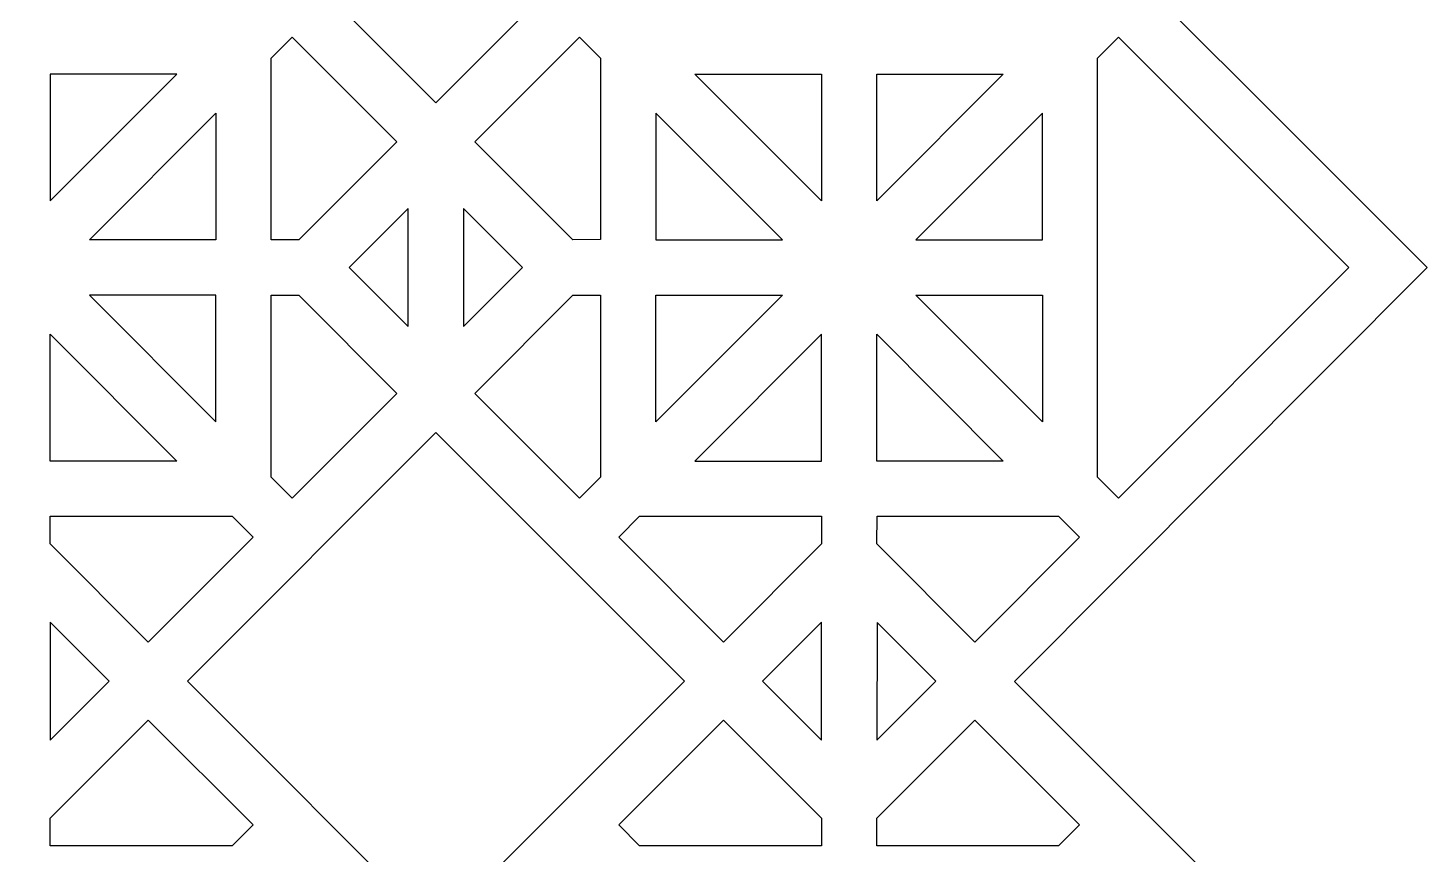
# Model space of a CAD drawing. Header units: centimetres. Extents: x -68 to 68, y -63 to 63.
# Drawn here: x -27.98 to -2.65, y -33.08 to -18.11 of the extents above; entities that cross this region are included whole.
import ezdxf

# ---------------------------------------------------------------- set-up
doc = ezdxf.new("R2010")
doc.units = ezdxf.units.CM
doc.header["$MEASUREMENT"] = 0
doc.layers.add('layer 1', color=7, linetype='Continuous')

msp = doc.modelspace()

# ---------------------------------------------------------------- linework, layer by layer
at = {"layer": 'layer 1', "color": 114}
for points, knots in [([(-13.11224, -62.84331), (-13.11224, -62.84331), (-2.64706, -52.37813), (-2.64706, -52.37813), (-2.64706, -52.37813), (-2.64706, -52.37813), (-10.12967, -44.89556), (-10.12967, -44.89556), (-10.12967, -44.89556), (-10.12967, -44.89556), (-2.64706, -37.41295), (-2.64706, -37.41295), (-2.64706, -37.41295), (-2.64706, -37.41295), (-10.11966, -29.94035), (-10.11966, -29.94035), (-10.11966, -29.94035), (-10.11966, -29.94035), (-2.64706, -22.44777), (-2.64706, -22.44777), (-2.64706, -22.44777), (-2.64706, -22.44777), (-10.12967, -14.96516), (-10.12967, -14.96516), (-10.12967, -14.96516), (-10.12967, -14.96516), (-2.64706, -7.48259), (-2.64706, -7.48259), (-2.64706, -7.48259), (-2.64706, -7.48259), (-10.12964, -0.00001), (-10.12964, -0.00001), (-10.12964, -0.00001), (-10.12964, -0.00001), (-2.64706, 7.48259), (-2.64706, 7.48259), (-2.64706, 7.48259), (-2.64706, 7.48259), (-10.12967, 14.96516), (-10.12967, 14.96516), (-10.12967, 14.96516), (-10.12967, 14.96516), (-2.64706, 22.44777), (-2.64706, 22.44777), (-2.64706, 22.44777), (-2.64706, 22.44777), (-10.11966, 29.92037), (-10.11966, 29.92037), (-10.11966, 29.92037), (-10.11966, 29.92037), (-10.12739, 29.9281), (-10.12739, 29.9281), (-10.12739, 29.9281), (-10.12739, 29.9281), (-10.12965, 29.93036), (-10.12965, 29.93036), (-10.12965, 29.93036), (-10.12965, 29.93036), (-2.64706, 37.41295), (-2.64706, 37.41295), (-2.64706, 37.41295), (-2.64706, 37.41295), (-10.12967, 44.89556), (-10.12967, 44.89556), (-10.12967, 44.89556), (-10.12967, 44.89556), (-2.64706, 52.37813), (-2.64706, 52.37813), (-2.64706, 52.37813), (-2.64706, 52.37813), (-13.11224, 62.84331), (-13.11224, 62.84331), (-13.11224, 62.84331), (-13.11224, 62.84331), (-20.59485, 55.3607), (-20.59485, 55.3607), (-20.59485, 55.3607), (-20.59485, 55.3607), (-28.07742, 62.84331), (-28.07742, 62.84331), (-28.07742, 62.84331), (-28.07742, 62.84331), (-35.56002, 55.36071), (-35.56002, 55.36071), (-35.56002, 55.36071), (-35.56002, 55.36071), (-43.0426, 62.84331), (-43.0426, 62.84331), (-43.0426, 62.84331), (-43.0426, 62.84331), (-50.52517, 55.3607), (-50.52517, 55.3607), (-50.52517, 55.3607), (-50.52517, 55.3607), (-58.00778, 62.84331), (-58.00778, 62.84331), (-58.00778, 62.84331), (-58.00778, 62.84331), (-68.47296, 52.37813), (-68.47296, 52.37813), (-68.47296, 52.37813), (-68.47296, 52.37813), (-60.99035, 44.89556), (-60.99035, 44.89556), (-60.99035, 44.89556), (-60.99035, 44.89556), (-68.47296, 37.41295), (-68.47296, 37.41295), (-68.47296, 37.41295), (-68.47296, 37.41295), (-60.99038, 29.93035), (-60.99038, 29.93035), (-60.99038, 29.93035), (-60.99038, 29.93035), (-68.47296, 22.44777), (-68.47296, 22.44777), (-68.47296, 22.44777), (-68.47296, 22.44777), (-60.99035, 14.96516), (-60.99035, 14.96516), (-60.99035, 14.96516), (-60.99035, 14.96516), (-68.47296, 7.48259), (-68.47296, 7.48259), (-68.47296, 7.48259), (-68.47296, 7.48259), (-60.99037, 0), (-60.99037, 0), (-60.99037, 0), (-60.99037, 0), (-68.47296, -7.48259), (-68.47296, -7.48259), (-68.47296, -7.48259), (-68.47296, -7.48259), (-60.99035, -14.96516), (-60.99035, -14.96516), (-60.99035, -14.96516), (-60.99035, -14.96516), (-68.47296, -22.44777), (-68.47296, -22.44777), (-68.47296, -22.44777), (-68.47296, -22.44777), (-60.99037, -29.93036), (-60.99037, -29.93036), (-60.99037, -29.93036), (-60.99037, -29.93036), (-68.47296, -37.41295), (-68.47296, -37.41295), (-68.47296, -37.41295), (-68.47296, -37.41295), (-60.99035, -44.89556), (-60.99035, -44.89556), (-60.99035, -44.89556), (-60.99035, -44.89556), (-68.47296, -52.37813), (-68.47296, -52.37813), (-68.47296, -52.37813), (-68.47296, -52.37813), (-58.00778, -62.84331), (-58.00778, -62.84331), (-58.00778, -62.84331), (-58.00778, -62.84331), (-50.52518, -55.36071), (-50.52518, -55.36071), (-50.52518, -55.36071), (-50.52518, -55.36071), (-43.0426, -62.84331), (-43.0426, -62.84331), (-43.0426, -62.84331), (-43.0426, -62.84331), (-35.56002, -55.36071), (-35.56002, -55.36071), (-35.56002, -55.36071), (-35.56002, -55.36071), (-28.07742, -62.84331), (-28.07742, -62.84331), (-28.07742, -62.84331), (-28.07742, -62.84331), (-20.59484, -55.36071), (-20.59484, -55.36071), (-20.59484, -55.36071), (-20.59484, -55.36071), (-13.11224, -62.84331), (-13.11224, -62.84331)], [0, 0, 0, 0, 0.0212766, 0.0212766, 0.0212766, 0.0212766, 0.04255319, 0.04255319, 0.04255319, 0.04255319, 0.06382979, 0.06382979, 0.06382979, 0.06382979, 0.08510638, 0.08510638, 0.08510638, 0.08510638, 0.10638298, 0.10638298, 0.10638298, 0.10638298, 0.12765957, 0.12765957, 0.12765957, 0.12765957, 0.14893617, 0.14893617, 0.14893617, 0.14893617, 0.17021277, 0.17021277, 0.17021277, 0.17021277, 0.19148936, 0.19148936, 0.19148936, 0.19148936, 0.21276596, 0.21276596, 0.21276596, 0.21276596, 0.23404255, 0.23404255, 0.23404255, 0.23404255, 0.25531915, 0.25531915, 0.25531915, 0.25531915, 0.27659574, 0.27659574, 0.27659574, 0.27659574, 0.29787234, 0.29787234, 0.29787234, 0.29787234, 0.31914894, 0.31914894, 0.31914894, 0.31914894, 0.34042553, 0.34042553, 0.34042553, 0.34042553, 0.36170213, 0.36170213, 0.36170213, 0.36170213, 0.38297872, 0.38297872, 0.38297872, 0.38297872, 0.40425532, 0.40425532, 0.40425532, 0.40425532, 0.42553191, 0.42553191, 0.42553191, 0.42553191, 0.44680851, 0.44680851, 0.44680851, 0.44680851, 0.46808511, 0.46808511, 0.46808511, 0.46808511, 0.4893617, 0.4893617, 0.4893617, 0.4893617, 0.5106383, 0.5106383, 0.5106383, 0.5106383, 0.53191489, 0.53191489, 0.53191489, 0.53191489, 0.55319149, 0.55319149, 0.55319149, 0.55319149, 0.57446809, 0.57446809, 0.57446809, 0.57446809, 0.59574468, 0.59574468, 0.59574468, 0.59574468, 0.61702128, 0.61702128, 0.61702128, 0.61702128, 0.63829787, 0.63829787, 0.63829787, 0.63829787, 0.65957447, 0.65957447, 0.65957447, 0.65957447, 0.68085106, 0.68085106, 0.68085106, 0.68085106, 0.70212766, 0.70212766, 0.70212766, 0.70212766, 0.72340426, 0.72340426, 0.72340426, 0.72340426, 0.74468085, 0.74468085, 0.74468085, 0.74468085, 0.76595745, 0.76595745, 0.76595745, 0.76595745, 0.78723404, 0.78723404, 0.78723404, 0.78723404, 0.80851064, 0.80851064, 0.80851064, 0.80851064, 0.82978723, 0.82978723, 0.82978723, 0.82978723, 0.85106383, 0.85106383, 0.85106383, 0.85106383, 0.87234043, 0.87234043, 0.87234043, 0.87234043, 0.89361702, 0.89361702, 0.89361702, 0.89361702, 0.91489362, 0.91489362, 0.91489362, 0.91489362, 0.93617021, 0.93617021, 0.93617021, 0.93617021, 0.95744681, 0.95744681, 0.95744681, 0.95744681, 1, 1, 1, 1]), ([(-16.09485, -14.96516), (-16.09485, -14.96516), (-20.59482, -19.46519), (-20.59482, -19.46519), (-20.59482, -19.46519), (-20.59482, -19.46519), (-20.59484, -19.46517), (-20.59484, -19.46517), (-20.59484, -19.46517), (-20.59484, -19.46517), (-25.09485, -14.96516), (-25.09485, -14.96516), (-25.09485, -14.96516), (-25.09485, -14.96516), (-25.09484, -14.96515), (-25.09484, -14.96515), (-25.09484, -14.96515), (-25.09484, -14.96515), (-20.59483, -10.46516), (-20.59483, -10.46516), (-20.59483, -10.46516), (-20.59483, -10.46516), (-16.09485, -14.96516), (-16.09485, -14.96516)], [0, 0, 0, 0, 0.14285714, 0.14285714, 0.14285714, 0.14285714, 0.28571429, 0.28571429, 0.28571429, 0.28571429, 0.42857143, 0.42857143, 0.42857143, 0.42857143, 0.57142857, 0.57142857, 0.57142857, 0.57142857, 0.71428571, 0.71428571, 0.71428571, 0.71428571, 1, 1, 1, 1]), ([(-23.57742, -21.94777), (-23.57742, -21.94777), (-23.07744, -21.94777), (-23.07744, -21.94777), (-23.07744, -21.94777), (-23.07744, -21.94777), (-21.30194, -20.17231), (-21.30194, -20.17231), (-21.30194, -20.17231), (-21.30194, -20.17231), (-21.30196, -20.17229), (-21.30196, -20.17229), (-21.30196, -20.17229), (-21.30196, -20.17229), (-23.19837, -18.27588), (-23.19837, -18.27588), (-23.19837, -18.27588), (-23.19837, -18.27588), (-23.57742, -18.65495), (-23.57742, -18.65495), (-23.57742, -18.65495), (-23.57742, -18.65495), (-23.57742, -21.94777), (-23.57742, -21.94777)], [0, 0, 0, 0, 0.14285714, 0.14285714, 0.14285714, 0.14285714, 0.28571429, 0.28571429, 0.28571429, 0.28571429, 0.42857143, 0.42857143, 0.42857143, 0.42857143, 0.57142857, 0.57142857, 0.57142857, 0.57142857, 0.71428571, 0.71428571, 0.71428571, 0.71428571, 1, 1, 1, 1]), ([(-18.11224, -21.94777), (-18.11224, -21.94777), (-17.61224, -21.94), (-17.61224, -21.94), (-17.61224, -21.94), (-17.61224, -21.94), (-17.61224, -18.65495), (-17.61224, -18.65495), (-17.61224, -18.65495), (-17.61224, -18.65495), (-17.99129, -18.27588), (-17.99129, -18.27588), (-17.99129, -18.27588), (-17.99129, -18.27588), (-19.88771, -20.1723), (-19.88771, -20.1723), (-19.88771, -20.1723), (-19.88771, -20.1723), (-18.11224, -21.94777), (-18.11224, -21.94777)], [0, 0, 0, 0, 0.16666667, 0.16666667, 0.16666667, 0.16666667, 0.33333333, 0.33333333, 0.33333333, 0.33333333, 0.5, 0.5, 0.5, 0.5, 0.66666667, 0.66666667, 0.66666667, 0.66666667, 1, 1, 1, 1]), ([(-8.61224, -26.24072), (-8.61224, -26.24072), (-8.23323, -26.61973), (-8.23323, -26.61973), (-8.23323, -26.61973), (-8.23323, -26.61973), (-4.06127, -22.44777), (-4.06127, -22.44777), (-4.06127, -22.44777), (-4.06127, -22.44777), (-8.23319, -18.27585), (-8.23319, -18.27585), (-8.23319, -18.27585), (-8.23319, -18.27585), (-8.61224, -18.65489), (-8.61224, -18.65489), (-8.61224, -18.65489), (-8.61224, -18.65489), (-8.61224, -26.24072), (-8.61224, -26.24072)], [0, 0, 0, 0, 0.16666667, 0.16666667, 0.16666667, 0.16666667, 0.33333333, 0.33333333, 0.33333333, 0.33333333, 0.5, 0.5, 0.5, 0.5, 0.66666667, 0.66666667, 0.66666667, 0.66666667, 1, 1, 1, 1]), ([(-27.57727, -18.94778), (-27.57727, -18.94778), (-25.28435, -18.94777), (-25.28435, -18.94777), (-25.28435, -18.94777), (-25.28435, -18.94777), (-27.57727, -21.24072), (-27.57727, -21.24072), (-27.57727, -21.24072), (-27.57727, -21.24072), (-27.57727, -18.94778), (-27.57727, -18.94778)], [0, 0, 0, 0, 0.25, 0.25, 0.25, 0.25, 0.5, 0.5, 0.5, 0.5, 1, 1, 1, 1]), ([(-13.61239, -18.94778), (-13.61239, -18.94778), (-15.90531, -18.94777), (-15.90531, -18.94777), (-15.90531, -18.94777), (-15.90531, -18.94777), (-13.61239, -21.24072), (-13.61239, -21.24072), (-13.61239, -21.24072), (-13.61239, -21.24072), (-13.61239, -18.94778), (-13.61239, -18.94778)], [0, 0, 0, 0, 0.25, 0.25, 0.25, 0.25, 0.5, 0.5, 0.5, 0.5, 1, 1, 1, 1]), ([(-10.31948, -18.94778), (-10.31948, -18.94778), (-12.61239, -18.94776), (-12.61239, -18.94776), (-12.61239, -18.94776), (-12.61239, -18.94776), (-12.61239, -18.94777), (-12.61239, -18.94777), (-12.61239, -18.94777), (-12.61239, -18.94777), (-12.61239, -20.09425), (-12.61239, -20.09425), (-12.61239, -20.09425), (-12.61239, -20.09425), (-12.6124, -20.09425), (-12.6124, -20.09425), (-12.6124, -20.09425), (-12.6124, -20.09425), (-12.6124, -21.24071), (-12.6124, -21.24071), (-12.6124, -21.24071), (-12.6124, -21.24071), (-10.31948, -18.94778), (-10.31948, -18.94778)], [0, 0, 0, 0, 0.14285714, 0.14285714, 0.14285714, 0.14285714, 0.28571429, 0.28571429, 0.28571429, 0.28571429, 0.42857143, 0.42857143, 0.42857143, 0.42857143, 0.57142857, 0.57142857, 0.57142857, 0.57142857, 0.71428571, 0.71428571, 0.71428571, 0.71428571, 1, 1, 1, 1]), ([(-24.57742, -19.65506), (-24.57742, -19.65506), (-26.87015, -21.94777), (-26.87015, -21.94777), (-26.87015, -21.94777), (-26.87015, -21.94777), (-24.57742, -21.94777), (-24.57742, -21.94777), (-24.57742, -21.94777), (-24.57742, -21.94777), (-24.57742, -19.65506), (-24.57742, -19.65506)], [0, 0, 0, 0, 0.25, 0.25, 0.25, 0.25, 0.5, 0.5, 0.5, 0.5, 1, 1, 1, 1]), ([(-16.61224, -19.65506), (-16.61224, -19.65506), (-14.31951, -21.94777), (-14.31951, -21.94777), (-14.31951, -21.94777), (-14.31951, -21.94777), (-16.61224, -21.94777), (-16.61224, -21.94777), (-16.61224, -21.94777), (-16.61224, -21.94777), (-16.61224, -19.65506), (-16.61224, -19.65506)], [0, 0, 0, 0, 0.25, 0.25, 0.25, 0.25, 0.5, 0.5, 0.5, 0.5, 1, 1, 1, 1]), ([(-9.61224, -19.65477), (-9.61224, -19.65477), (-9.61223, -21.94777), (-9.61223, -21.94777), (-9.61223, -21.94777), (-9.61223, -21.94777), (-11.90524, -21.94777), (-11.90524, -21.94777), (-11.90524, -21.94777), (-11.90524, -21.94777), (-9.61224, -19.65477), (-9.61224, -19.65477)], [0, 0, 0, 0, 0.25, 0.25, 0.25, 0.25, 0.5, 0.5, 0.5, 0.5, 1, 1, 1, 1]), ([(-21.09484, -23.51613), (-21.09484, -23.51613), (-22.1632, -22.44777), (-22.1632, -22.44777), (-22.1632, -22.44777), (-22.1632, -22.44777), (-21.09484, -21.37939), (-21.09484, -21.37939), (-21.09484, -21.37939), (-21.09484, -21.37939), (-21.09484, -23.51613), (-21.09484, -23.51613)], [0, 0, 0, 0, 0.25, 0.25, 0.25, 0.25, 0.5, 0.5, 0.5, 0.5, 1, 1, 1, 1]), ([(-20.09483, -21.3794), (-20.09483, -21.3794), (-19.02646, -22.44777), (-19.02646, -22.44777), (-19.02646, -22.44777), (-19.02646, -22.44777), (-20.09484, -23.51611), (-20.09484, -23.51611), (-20.09484, -23.51611), (-20.09484, -23.51611), (-20.09483, -21.3794), (-20.09483, -21.3794)], [0, 0, 0, 0, 0.25, 0.25, 0.25, 0.25, 0.5, 0.5, 0.5, 0.5, 1, 1, 1, 1]), ([(-26.87023, -22.94778), (-26.87023, -22.94778), (-24.57742, -22.94777), (-24.57742, -22.94777), (-24.57742, -22.94777), (-24.57742, -22.94777), (-24.57743, -25.24055), (-24.57743, -25.24055), (-24.57743, -25.24055), (-24.57743, -25.24055), (-26.87023, -22.94778), (-26.87023, -22.94778)], [0, 0, 0, 0, 0.25, 0.25, 0.25, 0.25, 0.5, 0.5, 0.5, 0.5, 1, 1, 1, 1]), ([(-23.07741, -22.94778), (-23.07741, -22.94778), (-23.57742, -22.94778), (-23.57742, -22.94778), (-23.57742, -22.94778), (-23.57742, -22.94778), (-23.57742, -26.24066), (-23.57742, -26.24066), (-23.57742, -26.24066), (-23.57742, -26.24066), (-23.19839, -26.61967), (-23.19839, -26.61967), (-23.19839, -26.61967), (-23.19839, -26.61967), (-21.30196, -24.72323), (-21.30196, -24.72323), (-21.30196, -24.72323), (-21.30196, -24.72323), (-23.07741, -22.94778), (-23.07741, -22.94778)], [0, 0, 0, 0, 0.16666667, 0.16666667, 0.16666667, 0.16666667, 0.33333333, 0.33333333, 0.33333333, 0.33333333, 0.5, 0.5, 0.5, 0.5, 0.66666667, 0.66666667, 0.66666667, 0.66666667, 1, 1, 1, 1]), ([(-18.11226, -22.94776), (-18.11226, -22.94776), (-19.88771, -24.72323), (-19.88771, -24.72323), (-19.88771, -24.72323), (-19.88771, -24.72323), (-17.99127, -26.61967), (-17.99127, -26.61967), (-17.99127, -26.61967), (-17.99127, -26.61967), (-17.61224, -26.24066), (-17.61224, -26.24066), (-17.61224, -26.24066), (-17.61224, -26.24066), (-17.61224, -22.94777), (-17.61224, -22.94777), (-17.61224, -22.94777), (-17.61224, -22.94777), (-18.11226, -22.94776), (-18.11226, -22.94776)], [0, 0, 0, 0, 0.16666667, 0.16666667, 0.16666667, 0.16666667, 0.33333333, 0.33333333, 0.33333333, 0.33333333, 0.5, 0.5, 0.5, 0.5, 0.66666667, 0.66666667, 0.66666667, 0.66666667, 1, 1, 1, 1]), ([(-14.31943, -22.94778), (-14.31943, -22.94778), (-16.61224, -22.94777), (-16.61224, -22.94777), (-16.61224, -22.94777), (-16.61224, -22.94777), (-16.61223, -25.24055), (-16.61223, -25.24055), (-16.61223, -25.24055), (-16.61223, -25.24055), (-14.31943, -22.94778), (-14.31943, -22.94778)], [0, 0, 0, 0, 0.25, 0.25, 0.25, 0.25, 0.5, 0.5, 0.5, 0.5, 1, 1, 1, 1]), ([(-11.90535, -22.94777), (-11.90535, -22.94777), (-9.61224, -25.24081), (-9.61224, -25.24081), (-9.61224, -25.24081), (-9.61224, -25.24081), (-9.61224, -22.94777), (-9.61224, -22.94777), (-9.61224, -22.94777), (-9.61224, -22.94777), (-11.90535, -22.94777), (-11.90535, -22.94777)], [0, 0, 0, 0, 0.25, 0.25, 0.25, 0.25, 0.5, 0.5, 0.5, 0.5, 1, 1, 1, 1]), ([(-25.28442, -25.94777), (-25.28442, -25.94777), (-27.57727, -23.65493), (-27.57727, -23.65493), (-27.57727, -23.65493), (-27.57727, -23.65493), (-27.57727, -25.94777), (-27.57727, -25.94777), (-27.57727, -25.94777), (-27.57727, -25.94777), (-25.28442, -25.94777), (-25.28442, -25.94777)], [0, 0, 0, 0, 0.25, 0.25, 0.25, 0.25, 0.5, 0.5, 0.5, 0.5, 1, 1, 1, 1]), ([(-15.90524, -25.94777), (-15.90524, -25.94777), (-13.61239, -23.65493), (-13.61239, -23.65493), (-13.61239, -23.65493), (-13.61239, -23.65493), (-13.61239, -25.94777), (-13.61239, -25.94777), (-13.61239, -25.94777), (-13.61239, -25.94777), (-15.90524, -25.94777), (-15.90524, -25.94777)], [0, 0, 0, 0, 0.25, 0.25, 0.25, 0.25, 0.5, 0.5, 0.5, 0.5, 1, 1, 1, 1]), ([(-12.6124, -23.65491), (-12.6124, -23.65491), (-12.61239, -25.94777), (-12.61239, -25.94777), (-12.61239, -25.94777), (-12.61239, -25.94777), (-10.31952, -25.94778), (-10.31952, -25.94778), (-10.31952, -25.94778), (-10.31952, -25.94778), (-12.6124, -23.65491), (-12.6124, -23.65491)], [0, 0, 0, 0, 0.25, 0.25, 0.25, 0.25, 0.5, 0.5, 0.5, 0.5, 1, 1, 1, 1]), ([(-20.59485, -25.43035), (-20.59485, -25.43035), (-16.09483, -29.93034), (-16.09483, -29.93034), (-16.09483, -29.93034), (-16.09483, -29.93034), (-16.09484, -29.93035), (-16.09484, -29.93035), (-16.09484, -29.93035), (-16.09484, -29.93035), (-20.59485, -34.43037), (-20.59485, -34.43037), (-20.59485, -34.43037), (-20.59485, -34.43037), (-25.09308, -29.92857), (-25.09308, -29.92857), (-25.09308, -29.92857), (-25.09308, -29.92857), (-20.59485, -25.43035), (-20.59485, -25.43035)], [0, 0, 0, 0, 0.16666667, 0.16666667, 0.16666667, 0.16666667, 0.33333333, 0.33333333, 0.33333333, 0.33333333, 0.5, 0.5, 0.5, 0.5, 0.66666667, 0.66666667, 0.66666667, 0.66666667, 1, 1, 1, 1]), ([(-25.80196, -29.22324), (-25.80196, -29.22324), (-23.90549, -27.32678), (-23.90549, -27.32678), (-23.90549, -27.32678), (-23.90549, -27.32678), (-24.28453, -26.94777), (-24.28453, -26.94777), (-24.28453, -26.94777), (-24.28453, -26.94777), (-27.57727, -26.94777), (-27.57727, -26.94777), (-27.57727, -26.94777), (-27.57727, -26.94777), (-27.57728, -27.44792), (-27.57728, -27.44792), (-27.57728, -27.44792), (-27.57728, -27.44792), (-25.80196, -29.22324), (-25.80196, -29.22324)], [0, 0, 0, 0, 0.16666667, 0.16666667, 0.16666667, 0.16666667, 0.33333333, 0.33333333, 0.33333333, 0.33333333, 0.5, 0.5, 0.5, 0.5, 0.66666667, 0.66666667, 0.66666667, 0.66666667, 1, 1, 1, 1]), ([(-13.6124, -27.4479), (-13.6124, -27.4479), (-13.61239, -26.94777), (-13.61239, -26.94777), (-13.61239, -26.94777), (-13.61239, -26.94777), (-16.90513, -26.94777), (-16.90513, -26.94777), (-16.90513, -26.94777), (-16.90513, -26.94777), (-17.28417, -27.32678), (-17.28417, -27.32678), (-17.28417, -27.32678), (-17.28417, -27.32678), (-15.38772, -29.22323), (-15.38772, -29.22323), (-15.38772, -29.22323), (-15.38772, -29.22323), (-13.6124, -27.4479), (-13.6124, -27.4479)], [0, 0, 0, 0, 0.16666667, 0.16666667, 0.16666667, 0.16666667, 0.33333333, 0.33333333, 0.33333333, 0.33333333, 0.5, 0.5, 0.5, 0.5, 0.66666667, 0.66666667, 0.66666667, 0.66666667, 1, 1, 1, 1]), ([(-12.61238, -27.44763), (-12.61238, -27.44763), (-10.83676, -29.22325), (-10.83676, -29.22325), (-10.83676, -29.22325), (-10.83676, -29.22325), (-8.94034, -27.32684), (-8.94034, -27.32684), (-8.94034, -27.32684), (-8.94034, -27.32684), (-9.31941, -26.94777), (-9.31941, -26.94777), (-9.31941, -26.94777), (-9.31941, -26.94777), (-12.60239, -26.94777), (-12.60239, -26.94777), (-12.60239, -26.94777), (-12.60239, -26.94777), (-12.61238, -27.44763), (-12.61238, -27.44763)], [0, 0, 0, 0, 0.16666667, 0.16666667, 0.16666667, 0.16666667, 0.33333333, 0.33333333, 0.33333333, 0.33333333, 0.5, 0.5, 0.5, 0.5, 0.66666667, 0.66666667, 0.66666667, 0.66666667, 1, 1, 1, 1]), ([(-27.57727, -28.86214), (-27.57727, -28.86214), (-26.50906, -29.93035), (-26.50906, -29.93035), (-26.50906, -29.93035), (-26.50906, -29.93035), (-27.57727, -30.99856), (-27.57727, -30.99856), (-27.57727, -30.99856), (-27.57727, -30.99856), (-27.57727, -28.86214), (-27.57727, -28.86214)], [0, 0, 0, 0, 0.25, 0.25, 0.25, 0.25, 0.5, 0.5, 0.5, 0.5, 1, 1, 1, 1]), ([(-14.68061, -29.93036), (-14.68061, -29.93036), (-13.61239, -28.86211), (-13.61239, -28.86211), (-13.61239, -28.86211), (-13.61239, -28.86211), (-13.61239, -30.99858), (-13.61239, -30.99858), (-13.61239, -30.99858), (-13.61239, -30.99858), (-14.68061, -29.93036), (-14.68061, -29.93036)], [0, 0, 0, 0, 0.25, 0.25, 0.25, 0.25, 0.5, 0.5, 0.5, 0.5, 1, 1, 1, 1]), ([(-12.60244, -28.87178), (-12.60244, -28.87178), (-11.54388, -29.93035), (-11.54388, -29.93035), (-11.54388, -29.93035), (-11.54388, -29.93035), (-12.61239, -30.99886), (-12.61239, -30.99886), (-12.61239, -30.99886), (-12.61239, -30.99886), (-12.60244, -28.87178), (-12.60244, -28.87178)], [0, 0, 0, 0, 0.25, 0.25, 0.25, 0.25, 0.5, 0.5, 0.5, 0.5, 1, 1, 1, 1]), ([(-27.57728, -32.41279), (-27.57728, -32.41279), (-27.57727, -32.91295), (-27.57727, -32.91295), (-27.57727, -32.91295), (-27.57727, -32.91295), (-24.28453, -32.91295), (-24.28453, -32.91295), (-24.28453, -32.91295), (-24.28453, -32.91295), (-23.90549, -32.53394), (-23.90549, -32.53394), (-23.90549, -32.53394), (-23.90549, -32.53394), (-25.80194, -30.63747), (-25.80194, -30.63747), (-25.80194, -30.63747), (-25.80194, -30.63747), (-27.57728, -32.41279), (-27.57728, -32.41279)], [0, 0, 0, 0, 0.16666667, 0.16666667, 0.16666667, 0.16666667, 0.33333333, 0.33333333, 0.33333333, 0.33333333, 0.5, 0.5, 0.5, 0.5, 0.66666667, 0.66666667, 0.66666667, 0.66666667, 1, 1, 1, 1]), ([(-13.61239, -32.91295), (-13.61239, -32.91295), (-13.61239, -32.4128), (-13.61239, -32.4128), (-13.61239, -32.4128), (-13.61239, -32.4128), (-15.38774, -30.63746), (-15.38774, -30.63746), (-15.38774, -30.63746), (-15.38774, -30.63746), (-17.28417, -32.53394), (-17.28417, -32.53394), (-17.28417, -32.53394), (-17.28417, -32.53394), (-16.90513, -32.91295), (-16.90513, -32.91295), (-16.90513, -32.91295), (-16.90513, -32.91295), (-13.61239, -32.91295), (-13.61239, -32.91295)], [0, 0, 0, 0, 0.16666667, 0.16666667, 0.16666667, 0.16666667, 0.33333333, 0.33333333, 0.33333333, 0.33333333, 0.5, 0.5, 0.5, 0.5, 0.66666667, 0.66666667, 0.66666667, 0.66666667, 1, 1, 1, 1]), ([(-10.83676, -30.63746), (-10.83676, -30.63746), (-12.6124, -32.41309), (-12.6124, -32.41309), (-12.6124, -32.41309), (-12.6124, -32.41309), (-12.6124, -32.91295), (-12.6124, -32.91295), (-12.6124, -32.91295), (-12.6124, -32.91295), (-12.61239, -32.91295), (-12.61239, -32.91295), (-12.61239, -32.91295), (-12.61239, -32.91295), (-9.31941, -32.91295), (-9.31941, -32.91295), (-9.31941, -32.91295), (-9.31941, -32.91295), (-8.94034, -32.53388), (-8.94034, -32.53388), (-8.94034, -32.53388), (-8.94034, -32.53388), (-10.83676, -30.63746), (-10.83676, -30.63746)], [0, 0, 0, 0, 0.14285714, 0.14285714, 0.14285714, 0.14285714, 0.28571429, 0.28571429, 0.28571429, 0.28571429, 0.42857143, 0.42857143, 0.42857143, 0.42857143, 0.57142857, 0.57142857, 0.57142857, 0.57142857, 0.71428571, 0.71428571, 0.71428571, 0.71428571, 1, 1, 1, 1])]:
    msp.add_open_spline(points, degree=3, knots=knots, dxfattribs=at)
at = {"layer": 'layer 1', "color": 250, "lineweight": 9}
for points, knots in [([(-13.11224, -62.84331), (-13.11224, -62.84331), (-2.64706, -52.37813), (-2.64706, -52.37813), (-2.64706, -52.37813), (-2.64706, -52.37813), (-10.12967, -44.89556), (-10.12967, -44.89556), (-10.12967, -44.89556), (-10.12967, -44.89556), (-2.64706, -37.41295), (-2.64706, -37.41295), (-2.64706, -37.41295), (-2.64706, -37.41295), (-10.11966, -29.94035), (-10.11966, -29.94035), (-10.11966, -29.94035), (-10.11966, -29.94035), (-2.64706, -22.44777), (-2.64706, -22.44777), (-2.64706, -22.44777), (-2.64706, -22.44777), (-10.12967, -14.96516), (-10.12967, -14.96516), (-10.12967, -14.96516), (-10.12967, -14.96516), (-2.64706, -7.48259), (-2.64706, -7.48259), (-2.64706, -7.48259), (-2.64706, -7.48259), (-10.12964, -0.00001), (-10.12964, -0.00001), (-10.12964, -0.00001), (-10.12964, -0.00001), (-2.64706, 7.48259), (-2.64706, 7.48259), (-2.64706, 7.48259), (-2.64706, 7.48259), (-10.12967, 14.96516), (-10.12967, 14.96516), (-10.12967, 14.96516), (-10.12967, 14.96516), (-2.64706, 22.44777), (-2.64706, 22.44777), (-2.64706, 22.44777), (-2.64706, 22.44777), (-10.11966, 29.92037), (-10.11966, 29.92037), (-10.11966, 29.92037), (-10.11966, 29.92037), (-10.12739, 29.9281), (-10.12739, 29.9281), (-10.12739, 29.9281), (-10.12739, 29.9281), (-10.12965, 29.93036), (-10.12965, 29.93036), (-10.12965, 29.93036), (-10.12965, 29.93036), (-2.64706, 37.41295), (-2.64706, 37.41295), (-2.64706, 37.41295), (-2.64706, 37.41295), (-10.12967, 44.89556), (-10.12967, 44.89556), (-10.12967, 44.89556), (-10.12967, 44.89556), (-2.64706, 52.37813), (-2.64706, 52.37813), (-2.64706, 52.37813), (-2.64706, 52.37813), (-13.11224, 62.84331), (-13.11224, 62.84331), (-13.11224, 62.84331), (-13.11224, 62.84331), (-20.59485, 55.3607), (-20.59485, 55.3607), (-20.59485, 55.3607), (-20.59485, 55.3607), (-28.07742, 62.84331), (-28.07742, 62.84331), (-28.07742, 62.84331), (-28.07742, 62.84331), (-35.56002, 55.36071), (-35.56002, 55.36071), (-35.56002, 55.36071), (-35.56002, 55.36071), (-43.0426, 62.84331), (-43.0426, 62.84331), (-43.0426, 62.84331), (-43.0426, 62.84331), (-50.52517, 55.3607), (-50.52517, 55.3607), (-50.52517, 55.3607), (-50.52517, 55.3607), (-58.00778, 62.84331), (-58.00778, 62.84331), (-58.00778, 62.84331), (-58.00778, 62.84331), (-68.47296, 52.37813), (-68.47296, 52.37813), (-68.47296, 52.37813), (-68.47296, 52.37813), (-60.99035, 44.89556), (-60.99035, 44.89556), (-60.99035, 44.89556), (-60.99035, 44.89556), (-68.47296, 37.41295), (-68.47296, 37.41295), (-68.47296, 37.41295), (-68.47296, 37.41295), (-60.99038, 29.93035), (-60.99038, 29.93035), (-60.99038, 29.93035), (-60.99038, 29.93035), (-68.47296, 22.44777), (-68.47296, 22.44777), (-68.47296, 22.44777), (-68.47296, 22.44777), (-60.99035, 14.96516), (-60.99035, 14.96516), (-60.99035, 14.96516), (-60.99035, 14.96516), (-68.47296, 7.48259), (-68.47296, 7.48259), (-68.47296, 7.48259), (-68.47296, 7.48259), (-60.99037, 0), (-60.99037, 0), (-60.99037, 0), (-60.99037, 0), (-68.47296, -7.48259), (-68.47296, -7.48259), (-68.47296, -7.48259), (-68.47296, -7.48259), (-60.99035, -14.96516), (-60.99035, -14.96516), (-60.99035, -14.96516), (-60.99035, -14.96516), (-68.47296, -22.44777), (-68.47296, -22.44777), (-68.47296, -22.44777), (-68.47296, -22.44777), (-60.99037, -29.93036), (-60.99037, -29.93036), (-60.99037, -29.93036), (-60.99037, -29.93036), (-68.47296, -37.41295), (-68.47296, -37.41295), (-68.47296, -37.41295), (-68.47296, -37.41295), (-60.99035, -44.89556), (-60.99035, -44.89556), (-60.99035, -44.89556), (-60.99035, -44.89556), (-68.47296, -52.37813), (-68.47296, -52.37813), (-68.47296, -52.37813), (-68.47296, -52.37813), (-58.00778, -62.84331), (-58.00778, -62.84331), (-58.00778, -62.84331), (-58.00778, -62.84331), (-50.52518, -55.36071), (-50.52518, -55.36071), (-50.52518, -55.36071), (-50.52518, -55.36071), (-43.0426, -62.84331), (-43.0426, -62.84331), (-43.0426, -62.84331), (-43.0426, -62.84331), (-35.56002, -55.36071), (-35.56002, -55.36071), (-35.56002, -55.36071), (-35.56002, -55.36071), (-28.07742, -62.84331), (-28.07742, -62.84331), (-28.07742, -62.84331), (-28.07742, -62.84331), (-20.59484, -55.36071), (-20.59484, -55.36071), (-20.59484, -55.36071), (-20.59484, -55.36071), (-13.11224, -62.84331), (-13.11224, -62.84331)], [0, 0, 0, 0, 0.0212766, 0.0212766, 0.0212766, 0.0212766, 0.04255319, 0.04255319, 0.04255319, 0.04255319, 0.06382979, 0.06382979, 0.06382979, 0.06382979, 0.08510638, 0.08510638, 0.08510638, 0.08510638, 0.10638298, 0.10638298, 0.10638298, 0.10638298, 0.12765957, 0.12765957, 0.12765957, 0.12765957, 0.14893617, 0.14893617, 0.14893617, 0.14893617, 0.17021277, 0.17021277, 0.17021277, 0.17021277, 0.19148936, 0.19148936, 0.19148936, 0.19148936, 0.21276596, 0.21276596, 0.21276596, 0.21276596, 0.23404255, 0.23404255, 0.23404255, 0.23404255, 0.25531915, 0.25531915, 0.25531915, 0.25531915, 0.27659574, 0.27659574, 0.27659574, 0.27659574, 0.29787234, 0.29787234, 0.29787234, 0.29787234, 0.31914894, 0.31914894, 0.31914894, 0.31914894, 0.34042553, 0.34042553, 0.34042553, 0.34042553, 0.36170213, 0.36170213, 0.36170213, 0.36170213, 0.38297872, 0.38297872, 0.38297872, 0.38297872, 0.40425532, 0.40425532, 0.40425532, 0.40425532, 0.42553191, 0.42553191, 0.42553191, 0.42553191, 0.44680851, 0.44680851, 0.44680851, 0.44680851, 0.46808511, 0.46808511, 0.46808511, 0.46808511, 0.4893617, 0.4893617, 0.4893617, 0.4893617, 0.5106383, 0.5106383, 0.5106383, 0.5106383, 0.53191489, 0.53191489, 0.53191489, 0.53191489, 0.55319149, 0.55319149, 0.55319149, 0.55319149, 0.57446809, 0.57446809, 0.57446809, 0.57446809, 0.59574468, 0.59574468, 0.59574468, 0.59574468, 0.61702128, 0.61702128, 0.61702128, 0.61702128, 0.63829787, 0.63829787, 0.63829787, 0.63829787, 0.65957447, 0.65957447, 0.65957447, 0.65957447, 0.68085106, 0.68085106, 0.68085106, 0.68085106, 0.70212766, 0.70212766, 0.70212766, 0.70212766, 0.72340426, 0.72340426, 0.72340426, 0.72340426, 0.74468085, 0.74468085, 0.74468085, 0.74468085, 0.76595745, 0.76595745, 0.76595745, 0.76595745, 0.78723404, 0.78723404, 0.78723404, 0.78723404, 0.80851064, 0.80851064, 0.80851064, 0.80851064, 0.82978723, 0.82978723, 0.82978723, 0.82978723, 0.85106383, 0.85106383, 0.85106383, 0.85106383, 0.87234043, 0.87234043, 0.87234043, 0.87234043, 0.89361702, 0.89361702, 0.89361702, 0.89361702, 0.91489362, 0.91489362, 0.91489362, 0.91489362, 0.93617021, 0.93617021, 0.93617021, 0.93617021, 0.95744681, 0.95744681, 0.95744681, 0.95744681, 1, 1, 1, 1]), ([(-16.09485, -14.96516), (-16.09485, -14.96516), (-20.59482, -19.46519), (-20.59482, -19.46519), (-20.59482, -19.46519), (-20.59482, -19.46519), (-20.59484, -19.46517), (-20.59484, -19.46517), (-20.59484, -19.46517), (-20.59484, -19.46517), (-25.09485, -14.96516), (-25.09485, -14.96516), (-25.09485, -14.96516), (-25.09485, -14.96516), (-25.09484, -14.96515), (-25.09484, -14.96515), (-25.09484, -14.96515), (-25.09484, -14.96515), (-20.59483, -10.46516), (-20.59483, -10.46516)], [0, 0, 0, 0, 0.16666667, 0.16666667, 0.16666667, 0.16666667, 0.33333333, 0.33333333, 0.33333333, 0.33333333, 0.5, 0.5, 0.5, 0.5, 0.66666667, 0.66666667, 0.66666667, 0.66666667, 1, 1, 1, 1]), ([(-23.57742, -21.94777), (-23.57742, -21.94777), (-23.07744, -21.94777), (-23.07744, -21.94777), (-23.07744, -21.94777), (-23.07744, -21.94777), (-21.30194, -20.17231), (-21.30194, -20.17231), (-21.30194, -20.17231), (-21.30194, -20.17231), (-21.30196, -20.17229), (-21.30196, -20.17229), (-21.30196, -20.17229), (-21.30196, -20.17229), (-23.19837, -18.27588), (-23.19837, -18.27588), (-23.19837, -18.27588), (-23.19837, -18.27588), (-23.57742, -18.65495), (-23.57742, -18.65495), (-23.57742, -18.65495), (-23.57742, -18.65495), (-23.57742, -21.94777), (-23.57742, -21.94777)], [0, 0, 0, 0, 0.14285714, 0.14285714, 0.14285714, 0.14285714, 0.28571429, 0.28571429, 0.28571429, 0.28571429, 0.42857143, 0.42857143, 0.42857143, 0.42857143, 0.57142857, 0.57142857, 0.57142857, 0.57142857, 0.71428571, 0.71428571, 0.71428571, 0.71428571, 1, 1, 1, 1]), ([(-18.11224, -21.94777), (-18.11224, -21.94777), (-17.61224, -21.94), (-17.61224, -21.94), (-17.61224, -21.94), (-17.61224, -21.94), (-17.61224, -18.65495), (-17.61224, -18.65495), (-17.61224, -18.65495), (-17.61224, -18.65495), (-17.99129, -18.27588), (-17.99129, -18.27588), (-17.99129, -18.27588), (-17.99129, -18.27588), (-19.88771, -20.1723), (-19.88771, -20.1723), (-19.88771, -20.1723), (-19.88771, -20.1723), (-18.11224, -21.94777), (-18.11224, -21.94777)], [0, 0, 0, 0, 0.16666667, 0.16666667, 0.16666667, 0.16666667, 0.33333333, 0.33333333, 0.33333333, 0.33333333, 0.5, 0.5, 0.5, 0.5, 0.66666667, 0.66666667, 0.66666667, 0.66666667, 1, 1, 1, 1]), ([(-8.61224, -26.24072), (-8.61224, -26.24072), (-8.23323, -26.61973), (-8.23323, -26.61973), (-8.23323, -26.61973), (-8.23323, -26.61973), (-4.06127, -22.44777), (-4.06127, -22.44777), (-4.06127, -22.44777), (-4.06127, -22.44777), (-8.23319, -18.27585), (-8.23319, -18.27585), (-8.23319, -18.27585), (-8.23319, -18.27585), (-8.61224, -18.65489), (-8.61224, -18.65489), (-8.61224, -18.65489), (-8.61224, -18.65489), (-8.61224, -26.24072), (-8.61224, -26.24072)], [0, 0, 0, 0, 0.16666667, 0.16666667, 0.16666667, 0.16666667, 0.33333333, 0.33333333, 0.33333333, 0.33333333, 0.5, 0.5, 0.5, 0.5, 0.66666667, 0.66666667, 0.66666667, 0.66666667, 1, 1, 1, 1]), ([(-27.57727, -18.94778), (-27.57727, -18.94778), (-25.28435, -18.94777), (-25.28435, -18.94777), (-25.28435, -18.94777), (-25.28435, -18.94777), (-27.57727, -21.24072), (-27.57727, -21.24072), (-27.57727, -21.24072), (-27.57727, -21.24072), (-27.57727, -18.94778), (-27.57727, -18.94778)], [0, 0, 0, 0, 0.25, 0.25, 0.25, 0.25, 0.5, 0.5, 0.5, 0.5, 1, 1, 1, 1]), ([(-13.61239, -18.94778), (-13.61239, -18.94778), (-15.90531, -18.94777), (-15.90531, -18.94777), (-15.90531, -18.94777), (-15.90531, -18.94777), (-13.61239, -21.24072), (-13.61239, -21.24072), (-13.61239, -21.24072), (-13.61239, -21.24072), (-13.61239, -18.94778), (-13.61239, -18.94778)], [0, 0, 0, 0, 0.25, 0.25, 0.25, 0.25, 0.5, 0.5, 0.5, 0.5, 1, 1, 1, 1]), ([(-10.31948, -18.94778), (-10.31948, -18.94778), (-12.61239, -18.94776), (-12.61239, -18.94776), (-12.61239, -18.94776), (-12.61239, -18.94776), (-12.61239, -18.94777), (-12.61239, -18.94777), (-12.61239, -18.94777), (-12.61239, -18.94777), (-12.61239, -20.09425), (-12.61239, -20.09425), (-12.61239, -20.09425), (-12.61239, -20.09425), (-12.6124, -20.09425), (-12.6124, -20.09425), (-12.6124, -20.09425), (-12.6124, -20.09425), (-12.6124, -21.24071), (-12.6124, -21.24071), (-12.6124, -21.24071), (-12.6124, -21.24071), (-10.31948, -18.94778), (-10.31948, -18.94778)], [0, 0, 0, 0, 0.14285714, 0.14285714, 0.14285714, 0.14285714, 0.28571429, 0.28571429, 0.28571429, 0.28571429, 0.42857143, 0.42857143, 0.42857143, 0.42857143, 0.57142857, 0.57142857, 0.57142857, 0.57142857, 0.71428571, 0.71428571, 0.71428571, 0.71428571, 1, 1, 1, 1]), ([(-24.57742, -19.65506), (-24.57742, -19.65506), (-26.87015, -21.94777), (-26.87015, -21.94777), (-26.87015, -21.94777), (-26.87015, -21.94777), (-24.57742, -21.94777), (-24.57742, -21.94777), (-24.57742, -21.94777), (-24.57742, -21.94777), (-24.57742, -19.65506), (-24.57742, -19.65506)], [0, 0, 0, 0, 0.25, 0.25, 0.25, 0.25, 0.5, 0.5, 0.5, 0.5, 1, 1, 1, 1]), ([(-16.61224, -19.65506), (-16.61224, -19.65506), (-14.31951, -21.94777), (-14.31951, -21.94777), (-14.31951, -21.94777), (-14.31951, -21.94777), (-16.61224, -21.94777), (-16.61224, -21.94777), (-16.61224, -21.94777), (-16.61224, -21.94777), (-16.61224, -19.65506), (-16.61224, -19.65506)], [0, 0, 0, 0, 0.25, 0.25, 0.25, 0.25, 0.5, 0.5, 0.5, 0.5, 1, 1, 1, 1]), ([(-9.61224, -19.65477), (-9.61224, -19.65477), (-9.61223, -21.94777), (-9.61223, -21.94777), (-9.61223, -21.94777), (-9.61223, -21.94777), (-11.90524, -21.94777), (-11.90524, -21.94777), (-11.90524, -21.94777), (-11.90524, -21.94777), (-9.61224, -19.65477), (-9.61224, -19.65477)], [0, 0, 0, 0, 0.25, 0.25, 0.25, 0.25, 0.5, 0.5, 0.5, 0.5, 1, 1, 1, 1]), ([(-21.09484, -23.51613), (-21.09484, -23.51613), (-22.1632, -22.44777), (-22.1632, -22.44777), (-22.1632, -22.44777), (-22.1632, -22.44777), (-21.09484, -21.37939), (-21.09484, -21.37939), (-21.09484, -21.37939), (-21.09484, -21.37939), (-21.09484, -23.51613), (-21.09484, -23.51613)], [0, 0, 0, 0, 0.25, 0.25, 0.25, 0.25, 0.5, 0.5, 0.5, 0.5, 1, 1, 1, 1]), ([(-20.09483, -21.3794), (-20.09483, -21.3794), (-19.02646, -22.44777), (-19.02646, -22.44777), (-19.02646, -22.44777), (-19.02646, -22.44777), (-20.09484, -23.51611), (-20.09484, -23.51611), (-20.09484, -23.51611), (-20.09484, -23.51611), (-20.09483, -21.3794), (-20.09483, -21.3794)], [0, 0, 0, 0, 0.25, 0.25, 0.25, 0.25, 0.5, 0.5, 0.5, 0.5, 1, 1, 1, 1]), ([(-26.87023, -22.94778), (-26.87023, -22.94778), (-24.57742, -22.94777), (-24.57742, -22.94777), (-24.57742, -22.94777), (-24.57742, -22.94777), (-24.57743, -25.24055), (-24.57743, -25.24055), (-24.57743, -25.24055), (-24.57743, -25.24055), (-26.87023, -22.94778), (-26.87023, -22.94778)], [0, 0, 0, 0, 0.25, 0.25, 0.25, 0.25, 0.5, 0.5, 0.5, 0.5, 1, 1, 1, 1]), ([(-23.07741, -22.94778), (-23.07741, -22.94778), (-23.57742, -22.94778), (-23.57742, -22.94778), (-23.57742, -22.94778), (-23.57742, -22.94778), (-23.57742, -26.24066), (-23.57742, -26.24066), (-23.57742, -26.24066), (-23.57742, -26.24066), (-23.19839, -26.61967), (-23.19839, -26.61967), (-23.19839, -26.61967), (-23.19839, -26.61967), (-21.30196, -24.72323), (-21.30196, -24.72323), (-21.30196, -24.72323), (-21.30196, -24.72323), (-23.07741, -22.94778), (-23.07741, -22.94778)], [0, 0, 0, 0, 0.16666667, 0.16666667, 0.16666667, 0.16666667, 0.33333333, 0.33333333, 0.33333333, 0.33333333, 0.5, 0.5, 0.5, 0.5, 0.66666667, 0.66666667, 0.66666667, 0.66666667, 1, 1, 1, 1]), ([(-18.11226, -22.94776), (-18.11226, -22.94776), (-19.88771, -24.72323), (-19.88771, -24.72323), (-19.88771, -24.72323), (-19.88771, -24.72323), (-17.99127, -26.61967), (-17.99127, -26.61967), (-17.99127, -26.61967), (-17.99127, -26.61967), (-17.61224, -26.24066), (-17.61224, -26.24066), (-17.61224, -26.24066), (-17.61224, -26.24066), (-17.61224, -22.94777), (-17.61224, -22.94777), (-17.61224, -22.94777), (-17.61224, -22.94777), (-18.11226, -22.94776), (-18.11226, -22.94776)], [0, 0, 0, 0, 0.16666667, 0.16666667, 0.16666667, 0.16666667, 0.33333333, 0.33333333, 0.33333333, 0.33333333, 0.5, 0.5, 0.5, 0.5, 0.66666667, 0.66666667, 0.66666667, 0.66666667, 1, 1, 1, 1]), ([(-14.31943, -22.94778), (-14.31943, -22.94778), (-16.61224, -22.94777), (-16.61224, -22.94777), (-16.61224, -22.94777), (-16.61224, -22.94777), (-16.61223, -25.24055), (-16.61223, -25.24055), (-16.61223, -25.24055), (-16.61223, -25.24055), (-14.31943, -22.94778), (-14.31943, -22.94778)], [0, 0, 0, 0, 0.25, 0.25, 0.25, 0.25, 0.5, 0.5, 0.5, 0.5, 1, 1, 1, 1]), ([(-11.90535, -22.94777), (-11.90535, -22.94777), (-9.61224, -25.24081), (-9.61224, -25.24081), (-9.61224, -25.24081), (-9.61224, -25.24081), (-9.61224, -22.94777), (-9.61224, -22.94777), (-9.61224, -22.94777), (-9.61224, -22.94777), (-11.90535, -22.94777), (-11.90535, -22.94777)], [0, 0, 0, 0, 0.25, 0.25, 0.25, 0.25, 0.5, 0.5, 0.5, 0.5, 1, 1, 1, 1]), ([(-25.28442, -25.94777), (-25.28442, -25.94777), (-27.57727, -23.65493), (-27.57727, -23.65493), (-27.57727, -23.65493), (-27.57727, -23.65493), (-27.57727, -25.94777), (-27.57727, -25.94777), (-27.57727, -25.94777), (-27.57727, -25.94777), (-25.28442, -25.94777), (-25.28442, -25.94777)], [0, 0, 0, 0, 0.25, 0.25, 0.25, 0.25, 0.5, 0.5, 0.5, 0.5, 1, 1, 1, 1]), ([(-15.90524, -25.94777), (-15.90524, -25.94777), (-13.61239, -23.65493), (-13.61239, -23.65493), (-13.61239, -23.65493), (-13.61239, -23.65493), (-13.61239, -25.94777), (-13.61239, -25.94777), (-13.61239, -25.94777), (-13.61239, -25.94777), (-15.90524, -25.94777), (-15.90524, -25.94777)], [0, 0, 0, 0, 0.25, 0.25, 0.25, 0.25, 0.5, 0.5, 0.5, 0.5, 1, 1, 1, 1]), ([(-12.6124, -23.65491), (-12.6124, -23.65491), (-12.61239, -25.94777), (-12.61239, -25.94777), (-12.61239, -25.94777), (-12.61239, -25.94777), (-10.31952, -25.94778), (-10.31952, -25.94778), (-10.31952, -25.94778), (-10.31952, -25.94778), (-12.6124, -23.65491), (-12.6124, -23.65491)], [0, 0, 0, 0, 0.25, 0.25, 0.25, 0.25, 0.5, 0.5, 0.5, 0.5, 1, 1, 1, 1]), ([(-20.59485, -25.43035), (-20.59485, -25.43035), (-16.09483, -29.93034), (-16.09483, -29.93034), (-16.09483, -29.93034), (-16.09483, -29.93034), (-16.09484, -29.93035), (-16.09484, -29.93035), (-16.09484, -29.93035), (-16.09484, -29.93035), (-20.59485, -34.43037), (-20.59485, -34.43037), (-20.59485, -34.43037), (-20.59485, -34.43037), (-25.09308, -29.92857), (-25.09308, -29.92857), (-25.09308, -29.92857), (-25.09308, -29.92857), (-20.59485, -25.43035), (-20.59485, -25.43035)], [0, 0, 0, 0, 0.16666667, 0.16666667, 0.16666667, 0.16666667, 0.33333333, 0.33333333, 0.33333333, 0.33333333, 0.5, 0.5, 0.5, 0.5, 0.66666667, 0.66666667, 0.66666667, 0.66666667, 1, 1, 1, 1]), ([(-25.80196, -29.22324), (-25.80196, -29.22324), (-23.90549, -27.32678), (-23.90549, -27.32678), (-23.90549, -27.32678), (-23.90549, -27.32678), (-24.28453, -26.94777), (-24.28453, -26.94777), (-24.28453, -26.94777), (-24.28453, -26.94777), (-27.57727, -26.94777), (-27.57727, -26.94777), (-27.57727, -26.94777), (-27.57727, -26.94777), (-27.57728, -27.44792), (-27.57728, -27.44792), (-27.57728, -27.44792), (-27.57728, -27.44792), (-25.80196, -29.22324), (-25.80196, -29.22324)], [0, 0, 0, 0, 0.16666667, 0.16666667, 0.16666667, 0.16666667, 0.33333333, 0.33333333, 0.33333333, 0.33333333, 0.5, 0.5, 0.5, 0.5, 0.66666667, 0.66666667, 0.66666667, 0.66666667, 1, 1, 1, 1]), ([(-13.6124, -27.4479), (-13.6124, -27.4479), (-13.61239, -26.94777), (-13.61239, -26.94777), (-13.61239, -26.94777), (-13.61239, -26.94777), (-16.90513, -26.94777), (-16.90513, -26.94777), (-16.90513, -26.94777), (-16.90513, -26.94777), (-17.28417, -27.32678), (-17.28417, -27.32678), (-17.28417, -27.32678), (-17.28417, -27.32678), (-15.38772, -29.22323), (-15.38772, -29.22323), (-15.38772, -29.22323), (-15.38772, -29.22323), (-13.6124, -27.4479), (-13.6124, -27.4479)], [0, 0, 0, 0, 0.16666667, 0.16666667, 0.16666667, 0.16666667, 0.33333333, 0.33333333, 0.33333333, 0.33333333, 0.5, 0.5, 0.5, 0.5, 0.66666667, 0.66666667, 0.66666667, 0.66666667, 1, 1, 1, 1]), ([(-12.61238, -27.44763), (-12.61238, -27.44763), (-10.83676, -29.22325), (-10.83676, -29.22325), (-10.83676, -29.22325), (-10.83676, -29.22325), (-8.94034, -27.32684), (-8.94034, -27.32684), (-8.94034, -27.32684), (-8.94034, -27.32684), (-9.31941, -26.94777), (-9.31941, -26.94777), (-9.31941, -26.94777), (-9.31941, -26.94777), (-12.60239, -26.94777), (-12.60239, -26.94777), (-12.60239, -26.94777), (-12.60239, -26.94777), (-12.61238, -27.44763), (-12.61238, -27.44763)], [0, 0, 0, 0, 0.16666667, 0.16666667, 0.16666667, 0.16666667, 0.33333333, 0.33333333, 0.33333333, 0.33333333, 0.5, 0.5, 0.5, 0.5, 0.66666667, 0.66666667, 0.66666667, 0.66666667, 1, 1, 1, 1]), ([(-27.57727, -28.86214), (-27.57727, -28.86214), (-26.50906, -29.93035), (-26.50906, -29.93035), (-26.50906, -29.93035), (-26.50906, -29.93035), (-27.57727, -30.99856), (-27.57727, -30.99856), (-27.57727, -30.99856), (-27.57727, -30.99856), (-27.57727, -28.86214), (-27.57727, -28.86214)], [0, 0, 0, 0, 0.25, 0.25, 0.25, 0.25, 0.5, 0.5, 0.5, 0.5, 1, 1, 1, 1]), ([(-14.68061, -29.93036), (-14.68061, -29.93036), (-13.61239, -28.86211), (-13.61239, -28.86211), (-13.61239, -28.86211), (-13.61239, -28.86211), (-13.61239, -30.99858), (-13.61239, -30.99858), (-13.61239, -30.99858), (-13.61239, -30.99858), (-14.68061, -29.93036), (-14.68061, -29.93036)], [0, 0, 0, 0, 0.25, 0.25, 0.25, 0.25, 0.5, 0.5, 0.5, 0.5, 1, 1, 1, 1]), ([(-12.60244, -28.87178), (-12.60244, -28.87178), (-11.54388, -29.93035), (-11.54388, -29.93035), (-11.54388, -29.93035), (-11.54388, -29.93035), (-12.61239, -30.99886), (-12.61239, -30.99886), (-12.61239, -30.99886), (-12.61239, -30.99886), (-12.60244, -28.87178), (-12.60244, -28.87178)], [0, 0, 0, 0, 0.25, 0.25, 0.25, 0.25, 0.5, 0.5, 0.5, 0.5, 1, 1, 1, 1]), ([(-27.57728, -32.41279), (-27.57728, -32.41279), (-27.57727, -32.91295), (-27.57727, -32.91295), (-27.57727, -32.91295), (-27.57727, -32.91295), (-24.28453, -32.91295), (-24.28453, -32.91295), (-24.28453, -32.91295), (-24.28453, -32.91295), (-23.90549, -32.53394), (-23.90549, -32.53394), (-23.90549, -32.53394), (-23.90549, -32.53394), (-25.80194, -30.63747), (-25.80194, -30.63747), (-25.80194, -30.63747), (-25.80194, -30.63747), (-27.57728, -32.41279), (-27.57728, -32.41279)], [0, 0, 0, 0, 0.16666667, 0.16666667, 0.16666667, 0.16666667, 0.33333333, 0.33333333, 0.33333333, 0.33333333, 0.5, 0.5, 0.5, 0.5, 0.66666667, 0.66666667, 0.66666667, 0.66666667, 1, 1, 1, 1]), ([(-13.61239, -32.91295), (-13.61239, -32.91295), (-13.61239, -32.4128), (-13.61239, -32.4128), (-13.61239, -32.4128), (-13.61239, -32.4128), (-15.38774, -30.63746), (-15.38774, -30.63746), (-15.38774, -30.63746), (-15.38774, -30.63746), (-17.28417, -32.53394), (-17.28417, -32.53394), (-17.28417, -32.53394), (-17.28417, -32.53394), (-16.90513, -32.91295), (-16.90513, -32.91295), (-16.90513, -32.91295), (-16.90513, -32.91295), (-13.61239, -32.91295), (-13.61239, -32.91295)], [0, 0, 0, 0, 0.16666667, 0.16666667, 0.16666667, 0.16666667, 0.33333333, 0.33333333, 0.33333333, 0.33333333, 0.5, 0.5, 0.5, 0.5, 0.66666667, 0.66666667, 0.66666667, 0.66666667, 1, 1, 1, 1]), ([(-10.83676, -30.63746), (-10.83676, -30.63746), (-12.6124, -32.41309), (-12.6124, -32.41309), (-12.6124, -32.41309), (-12.6124, -32.41309), (-12.6124, -32.91295), (-12.6124, -32.91295), (-12.6124, -32.91295), (-12.6124, -32.91295), (-12.61239, -32.91295), (-12.61239, -32.91295), (-12.61239, -32.91295), (-12.61239, -32.91295), (-9.31941, -32.91295), (-9.31941, -32.91295), (-9.31941, -32.91295), (-9.31941, -32.91295), (-8.94034, -32.53388), (-8.94034, -32.53388), (-8.94034, -32.53388), (-8.94034, -32.53388), (-10.83676, -30.63746), (-10.83676, -30.63746)], [0, 0, 0, 0, 0.14285714, 0.14285714, 0.14285714, 0.14285714, 0.28571429, 0.28571429, 0.28571429, 0.28571429, 0.42857143, 0.42857143, 0.42857143, 0.42857143, 0.57142857, 0.57142857, 0.57142857, 0.57142857, 0.71428571, 0.71428571, 0.71428571, 0.71428571, 1, 1, 1, 1])]:
    msp.add_open_spline(points, degree=3, knots=knots, dxfattribs=at)

doc.saveas('drawing.dxf')
